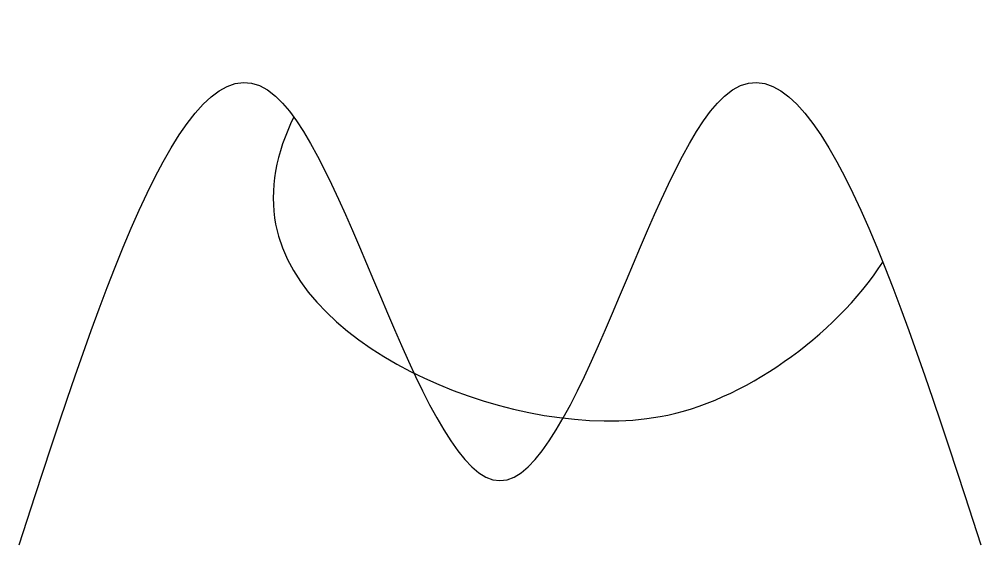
# Model space of a CAD drawing. Header units: millimetres. Extents: x 0 to 30, y 2 to 18.4.
import ezdxf

# ---------------------------------------------------------------- set-up
doc = ezdxf.new("R2010")
doc.units = ezdxf.units.MM
doc.layers.get('0').update_dxf_attribs({"lineweight": 25})

msp = doc.modelspace()

# ---------------------------------------------------------------- linework, layer by layer
for points, knots in [([(0, 2), (2.656, 10.199), (7.599, 25.463), (15, -5.933), (22.401, 25.463), (27.344, 10.199), (30, 2)], [0, 0, 0, 0, 16.124515, 30.016959, 43.909403, 60.033919, 60.033919, 60.033919, 60.033919]), ([(8.567, 15.348), (8.018, 14.237), (6.951, 8.724), (15.599, 5.205), (20, 6), (22.565, 6.464), (25.44, 8.498), (26.948, 10.823)], [25.138669, 25.138669, 25.138669, 25.138669, 28.725018, 42.141426, 42.141426, 42.141426, 49.961663, 49.961663, 49.961663, 49.961663])]:
    msp.add_open_spline(points, degree=3, knots=knots)

doc.saveas('drawing.dxf')
